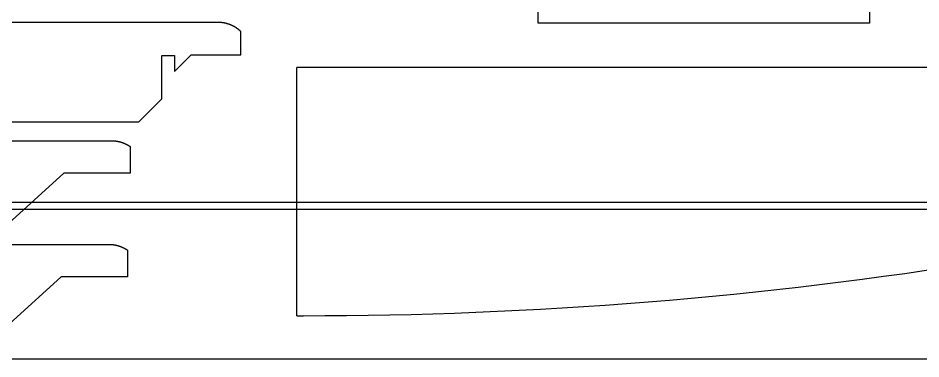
# Model space of a CAD drawing. Header units: inches. Extents: x -1514 to 1282, y -2074 to 286.
# Drawn here: x -1134.25 to -1107.01, y -1612.21 to -1601.92 of the extents above; entities that cross this region are included whole.
import ezdxf

# ---------------------------------------------------------------- set-up
doc = ezdxf.new("R2010")
doc.units = ezdxf.units.IN
doc.header["$LTSCALE"] = 0.1
doc.header["$MEASUREMENT"] = 0
doc.layers.add('pic', color=1, linetype='Continuous')

msp = doc.modelspace()

# ---------------------------------------------------------------- linework, layer by layer
at = {"color": 7, "linetype": 'Continuous', "lineweight": 25}
for p, q in [((-1125.84456, -1610.90123), (-1125.84456, -1603.41523)), ((-1083.79924, -1603.41523), (-1125.84456, -1603.41523)), ((-1125.84456, -1610.90123), (-1125.64505, -1610.90123))]:
    msp.add_line(p, q, dxfattribs=at)
for points in [[(-1104.5345, -1601.4627), (-1108.56108, -1601.4627), (-1108.56108, -1602.0767), (-1118.56108, -1602.0767), (-1118.56108, -1584.3767), (-1097.03417, -1584.3767)], [(-1139.89731, -1605.05432), (-1130.61385, -1605.05432), (-1129.91732, -1604.35779), (-1129.91732, -1603.05432), (-1129.53781, -1603.05432), (-1129.53563, -1603.53434), (-1129.03563, -1603.03434), (-1127.53563, -1603.03434), (-1127.53563, -1602.32507), (-1127.53985, -1602.32108), (-1127.54411, -1602.31711), (-1127.54839, -1602.31316), (-1127.55269, -1602.30924), (-1127.55703, -1602.30534), (-1127.56138, -1602.30147), (-1127.56576, -1602.29762), (-1127.57017, -1602.2938), (-1127.5746, -1602.29), (-1127.57906, -1602.28623), (-1127.58353, -1602.28249), (-1127.58804, -1602.27876), (-1127.59256, -1602.27507), (-1127.59711, -1602.2714), (-1127.60168, -1602.26776), (-1127.60628, -1602.26414), (-1127.61089, -1602.26055), (-1127.61553, -1602.25698), (-1127.62019, -1602.25345), (-1127.62487, -1602.24994), (-1127.62958, -1602.24645), (-1127.6343, -1602.243), (-1127.63904, -1602.23957), (-1127.64381, -1602.23617), (-1127.6486, -1602.2328), (-1127.6534, -1602.22945), (-1127.65823, -1602.22613), (-1127.66307, -1602.22284), (-1127.66794, -1602.21958), (-1127.67282, -1602.21635), (-1127.67772, -1602.21315), (-1127.68264, -1602.20998), (-1127.68758, -1602.20683), (-1127.69254, -1602.20372), (-1127.69751, -1602.20063), (-1127.7025, -1602.19757), (-1127.70751, -1602.19455), (-1127.71254, -1602.19155), (-1127.71758, -1602.18859), (-1127.72264, -1602.18565), (-1127.72772, -1602.18274), (-1127.73281, -1602.17987), (-1127.73792, -1602.17703), (-1127.74304, -1602.17421), (-1127.74818, -1602.17143), (-1127.75333, -1602.16868), (-1127.7585, -1602.16596), (-1127.76368, -1602.16327), (-1127.76887, -1602.16062), (-1127.77408, -1602.158), (-1127.77931, -1602.15541), (-1127.78454, -1602.15285), (-1127.78979, -1602.15032), (-1127.79506, -1602.14783), (-1127.80033, -1602.14537), (-1127.80562, -1602.14294), (-1127.81092, -1602.14054), (-1127.81623, -1602.13818), (-1127.82157, -1602.13585), (-1127.82691, -1602.13355), (-1127.83228, -1602.13128), (-1127.83766, -1602.12904), (-1127.84305, -1602.12684), (-1127.84847, -1602.12466), (-1127.85389, -1602.12252), (-1127.85933, -1602.12041), (-1127.86479, -1602.11833), (-1127.87026, -1602.11628), (-1127.87574, -1602.11426), (-1127.88123, -1602.11228), (-1127.88674, -1602.11033), (-1127.89226, -1602.10841), (-1127.8978, -1602.10652), (-1127.90335, -1602.10467), (-1127.9089, -1602.10284), (-1127.91447, -1602.10105), (-1127.92006, -1602.09929), (-1127.92565, -1602.09757), (-1127.93125, -1602.09587), (-1127.93687, -1602.09421), (-1127.94249, -1602.09259), (-1127.94812, -1602.09099), (-1127.95377, -1602.08943), (-1127.95942, -1602.0879), (-1127.96508, -1602.08641), (-1127.97075, -1602.08494), (-1127.97643, -1602.08351), (-1127.98212, -1602.08212), (-1127.98781, -1602.08075), (-1127.99351, -1602.07943), (-1127.99922, -1602.07813), (-1128.00494, -1602.07687), (-1128.01066, -1602.07564), (-1128.01639, -1602.07445), (-1128.02213, -1602.07329), (-1128.02787, -1602.07216), (-1128.03361, -1602.07107), (-1128.03937, -1602.07001), (-1128.04512, -1602.06898), (-1128.05088, -1602.06799), (-1128.05665, -1602.06704), (-1128.06242, -1602.06612), (-1128.06819, -1602.06523), (-1128.07397, -1602.06438), (-1128.07975, -1602.06356), (-1128.08553, -1602.06277), (-1128.09131, -1602.06203), (-1128.0971, -1602.06131), (-1128.10289, -1602.06063), (-1128.10868, -1602.05999), (-1128.11447, -1602.05938), (-1128.12026, -1602.05881), (-1128.12605, -1602.05827), (-1128.12895, -1602.05801), (-1128.1304, -1602.05789), (-1128.13187, -1602.05776), (-1128.13775, -1602.05729), (-1128.14362, -1602.05685), (-1128.14951, -1602.05644), (-1128.15539, -1602.05608), (-1128.16127, -1602.05574), (-1128.16716, -1602.05544), (-1128.17305, -1602.05518), (-1128.17894, -1602.05495), (-1128.18483, -1602.05476), (-1128.19073, -1602.0546), (-1128.19662, -1602.05447), (-1128.20251, -1602.05439), (-1128.20841, -1602.05433), (-1128.2143, -1602.05432), (-1194.00881, -1602.05432)], [(-1193.43156, -1605.6208), (-1131.43998, -1605.6208), (-1131.4353, -1605.62081), (-1131.43062, -1605.62084), (-1131.42594, -1605.6209), (-1131.42125, -1605.62097), (-1131.41657, -1605.62107), (-1131.41188, -1605.62119), (-1131.40719, -1605.62134), (-1131.4025, -1605.6215), (-1131.39781, -1605.62169), (-1131.39312, -1605.6219), (-1131.38843, -1605.62213), (-1131.38375, -1605.62238), (-1131.37906, -1605.62265), (-1131.37437, -1605.62295), (-1131.36968, -1605.62327), (-1131.36499, -1605.62361), (-1131.3603, -1605.62397), (-1131.35561, -1605.62435), (-1131.35092, -1605.62476), (-1131.34624, -1605.62518), (-1131.34155, -1605.62563), (-1131.33687, -1605.6261), (-1131.33219, -1605.62659), (-1131.32751, -1605.6271), (-1131.32283, -1605.62764), (-1131.31815, -1605.62819), (-1131.31348, -1605.62877), (-1131.30881, -1605.62937), (-1131.30414, -1605.62999), (-1131.29947, -1605.63063), (-1131.29481, -1605.63129), (-1131.29015, -1605.63198), (-1131.28549, -1605.63268), (-1131.28083, -1605.63341), (-1131.27618, -1605.63416), (-1131.27153, -1605.63493), (-1131.26689, -1605.63572), (-1131.26225, -1605.63653), (-1131.25761, -1605.63737), (-1131.25297, -1605.63822), (-1131.24835, -1605.6391), (-1131.24372, -1605.64), (-1131.2391, -1605.64092), (-1131.23448, -1605.64186), (-1131.22987, -1605.64282), (-1131.22527, -1605.6438), (-1131.22067, -1605.6448), (-1131.21607, -1605.64583), (-1131.21148, -1605.64687), (-1131.2069, -1605.64794), (-1131.20232, -1605.64903), (-1131.19774, -1605.65014), (-1131.19318, -1605.65127), (-1131.18862, -1605.65242), (-1131.18406, -1605.65359), (-1131.17951, -1605.65478), (-1131.17497, -1605.65599), (-1131.17043, -1605.65723), (-1131.16591, -1605.65848), (-1131.16139, -1605.65976), (-1131.15687, -1605.66106), (-1131.15236, -1605.66237), (-1131.14787, -1605.66371), (-1131.14337, -1605.66507), (-1131.13889, -1605.66645), (-1131.13441, -1605.66785), (-1131.12995, -1605.66927), (-1131.12549, -1605.67072), (-1131.12104, -1605.67218), (-1131.11659, -1605.67366), (-1131.11216, -1605.67517), (-1131.10773, -1605.67669), (-1131.10552, -1605.67746), (-1131.1033, -1605.67824), (-1131.09886, -1605.67982), (-1131.09444, -1605.68142), (-1131.09001, -1605.68304), (-1131.0856, -1605.68468), (-1131.08119, -1605.68634), (-1131.07678, -1605.68802), (-1131.07239, -1605.68972), (-1131.068, -1605.69145), (-1131.06362, -1605.6932), (-1131.05925, -1605.69496), (-1131.05488, -1605.69675), (-1131.05052, -1605.69856), (-1131.04617, -1605.70039), (-1131.04183, -1605.70224), (-1131.03749, -1605.70411), (-1131.03317, -1605.70601), (-1131.02885, -1605.70792), (-1131.02454, -1605.70985), (-1131.02024, -1605.71181), (-1131.01595, -1605.71378), (-1131.01166, -1605.71577), (-1131.00739, -1605.71779), (-1131.00313, -1605.71982), (-1130.99887, -1605.72188), (-1130.99463, -1605.72395), (-1130.99039, -1605.72605), (-1130.98616, -1605.72816), (-1130.98195, -1605.7303), (-1130.97774, -1605.73245), (-1130.97355, -1605.73463), (-1130.96936, -1605.73682), (-1130.96519, -1605.73904), (-1130.96102, -1605.74127), (-1130.95687, -1605.74352), (-1130.95273, -1605.74579), (-1130.9486, -1605.74809), (-1130.94448, -1605.7504), (-1130.94037, -1605.75273), (-1130.93628, -1605.75508), (-1130.93219, -1605.75744), (-1130.92812, -1605.75983), (-1130.92406, -1605.76224), (-1130.92001, -1605.76466), (-1130.91597, -1605.76711), (-1130.91195, -1605.76957), (-1130.90794, -1605.77205), (-1130.90394, -1605.77455), (-1130.89996, -1605.77707), (-1130.89598, -1605.77961), (-1130.89202, -1605.78216), (-1130.88808, -1605.78473), (-1130.88415, -1605.78733), (-1130.88023, -1605.78994), (-1130.87632, -1605.79257), (-1130.87243, -1605.79521), (-1130.87243, -1606.60079), (-1132.87243, -1606.60079), (-1134.54537, -1608.1208)], [(-1193.43156, -1605.6208), (-1131.43998, -1605.6208), (-1131.4353, -1605.62081), (-1131.43062, -1605.62084), (-1131.42594, -1605.6209), (-1131.42125, -1605.62097), (-1131.41657, -1605.62107), (-1131.41188, -1605.62119), (-1131.40719, -1605.62134), (-1131.4025, -1605.6215), (-1131.39781, -1605.62169), (-1131.39312, -1605.6219), (-1131.38843, -1605.62213), (-1131.38375, -1605.62238), (-1131.37906, -1605.62265), (-1131.37437, -1605.62295), (-1131.36968, -1605.62327), (-1131.36499, -1605.62361), (-1131.3603, -1605.62397), (-1131.35561, -1605.62435), (-1131.35092, -1605.62476), (-1131.34624, -1605.62518), (-1131.34155, -1605.62563), (-1131.33687, -1605.6261), (-1131.33219, -1605.62659), (-1131.32751, -1605.6271), (-1131.32283, -1605.62764), (-1131.31815, -1605.62819), (-1131.31348, -1605.62877), (-1131.30881, -1605.62937), (-1131.30414, -1605.62999), (-1131.29947, -1605.63063), (-1131.29481, -1605.63129), (-1131.29015, -1605.63198), (-1131.28549, -1605.63268), (-1131.28083, -1605.63341), (-1131.27618, -1605.63416), (-1131.27153, -1605.63493), (-1131.26689, -1605.63572), (-1131.26225, -1605.63653), (-1131.25761, -1605.63737), (-1131.25297, -1605.63822), (-1131.24835, -1605.6391), (-1131.24372, -1605.64), (-1131.2391, -1605.64092), (-1131.23448, -1605.64186), (-1131.22987, -1605.64282), (-1131.22527, -1605.6438), (-1131.22067, -1605.6448), (-1131.21607, -1605.64583), (-1131.21148, -1605.64687), (-1131.2069, -1605.64794), (-1131.20232, -1605.64903), (-1131.19774, -1605.65014), (-1131.19318, -1605.65127), (-1131.18862, -1605.65242), (-1131.18406, -1605.65359), (-1131.17951, -1605.65478), (-1131.17497, -1605.65599), (-1131.17043, -1605.65723), (-1131.16591, -1605.65848), (-1131.16139, -1605.65976), (-1131.15687, -1605.66106), (-1131.15236, -1605.66237), (-1131.14787, -1605.66371), (-1131.14337, -1605.66507), (-1131.13889, -1605.66645), (-1131.13441, -1605.66785), (-1131.12995, -1605.66927), (-1131.12549, -1605.67072), (-1131.12104, -1605.67218), (-1131.11659, -1605.67366), (-1131.11216, -1605.67517), (-1131.10773, -1605.67669), (-1131.10552, -1605.67746), (-1131.1033, -1605.67824), (-1131.09886, -1605.67982), (-1131.09444, -1605.68142), (-1131.09001, -1605.68304), (-1131.0856, -1605.68468), (-1131.08119, -1605.68634), (-1131.07678, -1605.68802), (-1131.07239, -1605.68972), (-1131.068, -1605.69145), (-1131.06362, -1605.6932), (-1131.05925, -1605.69496), (-1131.05488, -1605.69675), (-1131.05052, -1605.69856), (-1131.04617, -1605.70039), (-1131.04183, -1605.70224), (-1131.03749, -1605.70411), (-1131.03317, -1605.70601), (-1131.02885, -1605.70792), (-1131.02454, -1605.70985), (-1131.02024, -1605.71181), (-1131.01595, -1605.71378), (-1131.01166, -1605.71577), (-1131.00739, -1605.71779), (-1131.00313, -1605.71982), (-1130.99887, -1605.72188), (-1130.99463, -1605.72395), (-1130.99039, -1605.72605), (-1130.98616, -1605.72816), (-1130.98195, -1605.7303), (-1130.97774, -1605.73245), (-1130.97355, -1605.73463), (-1130.96936, -1605.73682), (-1130.96519, -1605.73904), (-1130.96102, -1605.74127), (-1130.95687, -1605.74352), (-1130.95273, -1605.74579), (-1130.9486, -1605.74809), (-1130.94448, -1605.7504), (-1130.94037, -1605.75273), (-1130.93628, -1605.75508), (-1130.93219, -1605.75744), (-1130.92812, -1605.75983), (-1130.92406, -1605.76224), (-1130.92001, -1605.76466), (-1130.91597, -1605.76711), (-1130.91195, -1605.76957), (-1130.90794, -1605.77205), (-1130.90394, -1605.77455), (-1130.89996, -1605.77707), (-1130.89598, -1605.77961), (-1130.89202, -1605.78216), (-1130.88808, -1605.78473), (-1130.88415, -1605.78733), (-1130.88023, -1605.78994), (-1130.87632, -1605.79257), (-1130.87243, -1605.79521), (-1130.87243, -1606.60079), (-1132.87243, -1606.60079), (-1134.54537, -1608.1208)], [(-1193.51035, -1608.74812), (-1131.51877, -1608.74812), (-1131.51409, -1608.74813), (-1131.50941, -1608.74816), (-1131.50473, -1608.74821), (-1131.50004, -1608.74829), (-1131.49536, -1608.74839), (-1131.49067, -1608.74851), (-1131.48598, -1608.74865), (-1131.4813, -1608.74882), (-1131.47661, -1608.74901), (-1131.47192, -1608.74921), (-1131.46723, -1608.74944), (-1131.46254, -1608.7497), (-1131.45785, -1608.74997), (-1131.45316, -1608.75027), (-1131.44847, -1608.75058), (-1131.44378, -1608.75092), (-1131.43909, -1608.75128), (-1131.4344, -1608.75167), (-1131.42972, -1608.75207), (-1131.42503, -1608.7525), (-1131.42035, -1608.75295), (-1131.41566, -1608.75342), (-1131.41098, -1608.75391), (-1131.4063, -1608.75442), (-1131.40162, -1608.75495), (-1131.39695, -1608.75551), (-1131.39227, -1608.75609), (-1131.3876, -1608.75669), (-1131.38293, -1608.75731), (-1131.37827, -1608.75795), (-1131.3736, -1608.75861), (-1131.36894, -1608.75929), (-1131.36428, -1608.76), (-1131.35963, -1608.76073), (-1131.35497, -1608.76148), (-1131.35032, -1608.76225), (-1131.34568, -1608.76304), (-1131.34104, -1608.76385), (-1131.3364, -1608.76468), (-1131.33177, -1608.76554), (-1131.32714, -1608.76642), (-1131.32251, -1608.76731), (-1131.31789, -1608.76823), (-1131.31328, -1608.76917), (-1131.30867, -1608.77013), (-1131.30406, -1608.77112), (-1131.29946, -1608.77212), (-1131.29486, -1608.77314), (-1131.29027, -1608.77419), (-1131.28569, -1608.77526), (-1131.28111, -1608.77634), (-1131.27654, -1608.77745), (-1131.27197, -1608.77858), (-1131.26741, -1608.77973), (-1131.26285, -1608.78091), (-1131.2583, -1608.7821), (-1131.25376, -1608.78331), (-1131.24923, -1608.78455), (-1131.2447, -1608.7858), (-1131.24018, -1608.78708), (-1131.23566, -1608.78837), (-1131.23116, -1608.78969), (-1131.22666, -1608.79103), (-1131.22217, -1608.79239), (-1131.21768, -1608.79377), (-1131.21321, -1608.79517), (-1131.20874, -1608.79659), (-1131.20428, -1608.79803), (-1131.19983, -1608.7995), (-1131.19539, -1608.80098), (-1131.19095, -1608.80248), (-1131.18653, -1608.80401), (-1131.18431, -1608.80478), (-1131.18209, -1608.80556), (-1131.17766, -1608.80714), (-1131.17323, -1608.80873), (-1131.16881, -1608.81035), (-1131.16439, -1608.81199), (-1131.15998, -1608.81365), (-1131.15558, -1608.81534), (-1131.15118, -1608.81704), (-1131.14679, -1608.81877), (-1131.14241, -1608.82051), (-1131.13804, -1608.82228), (-1131.13367, -1608.82407), (-1131.12931, -1608.82588), (-1131.12496, -1608.82771), (-1131.12062, -1608.82956), (-1131.11629, -1608.83143), (-1131.11196, -1608.83332), (-1131.10764, -1608.83523), (-1131.10333, -1608.83717), (-1131.09903, -1608.83912), (-1131.09474, -1608.8411), (-1131.09046, -1608.84309), (-1131.08618, -1608.84511), (-1131.08192, -1608.84714), (-1131.07766, -1608.8492), (-1131.07342, -1608.85127), (-1131.06918, -1608.85337), (-1131.06496, -1608.85548), (-1131.06074, -1608.85762), (-1131.05654, -1608.85977), (-1131.05234, -1608.86194), (-1131.04816, -1608.86414), (-1131.04398, -1608.86635), (-1131.03982, -1608.86859), (-1131.03566, -1608.87084), (-1131.03152, -1608.87311), (-1131.02739, -1608.8754), (-1131.02327, -1608.87771), (-1131.01916, -1608.88004), (-1131.01507, -1608.88239), (-1131.01098, -1608.88476), (-1131.00691, -1608.88715), (-1131.00285, -1608.88955), (-1130.9988, -1608.89198), (-1130.99477, -1608.89442), (-1130.99074, -1608.89689), (-1130.98673, -1608.89937), (-1130.98273, -1608.90187), (-1130.97875, -1608.90439), (-1130.97478, -1608.90692), (-1130.97082, -1608.90948), (-1130.96687, -1608.91205), (-1130.96294, -1608.91464), (-1130.95902, -1608.91725), (-1130.95511, -1608.91988), (-1130.95122, -1608.92253), (-1130.95122, -1609.7281), (-1132.95122, -1609.7281), (-1134.62417, -1611.24812)]]:
    msp.add_lwpolyline(points, dxfattribs=at)
msp.add_arc((-1125.64505, -1481.41523), 129.486, 270, 288.4123811, dxfattribs=at)
at = {"layer": 'pic', "color": 1}
msp.add_lwpolyline([(-1195.00188, -1612.20503), (-1081.50188, -1612.20503), (-1081.50188, -1569.20503), (-1195.00188, -1569.20503)], close=True, dxfattribs=at)
at = {"layer": 'pic'}
msp.add_lwpolyline([(-1200.42527, -1607.68449), (-1070.42527, -1607.68449), (-1070.42527, -1607.48449), (-1200.42527, -1607.48449)], close=True, dxfattribs=at)

doc.saveas('drawing.dxf')
